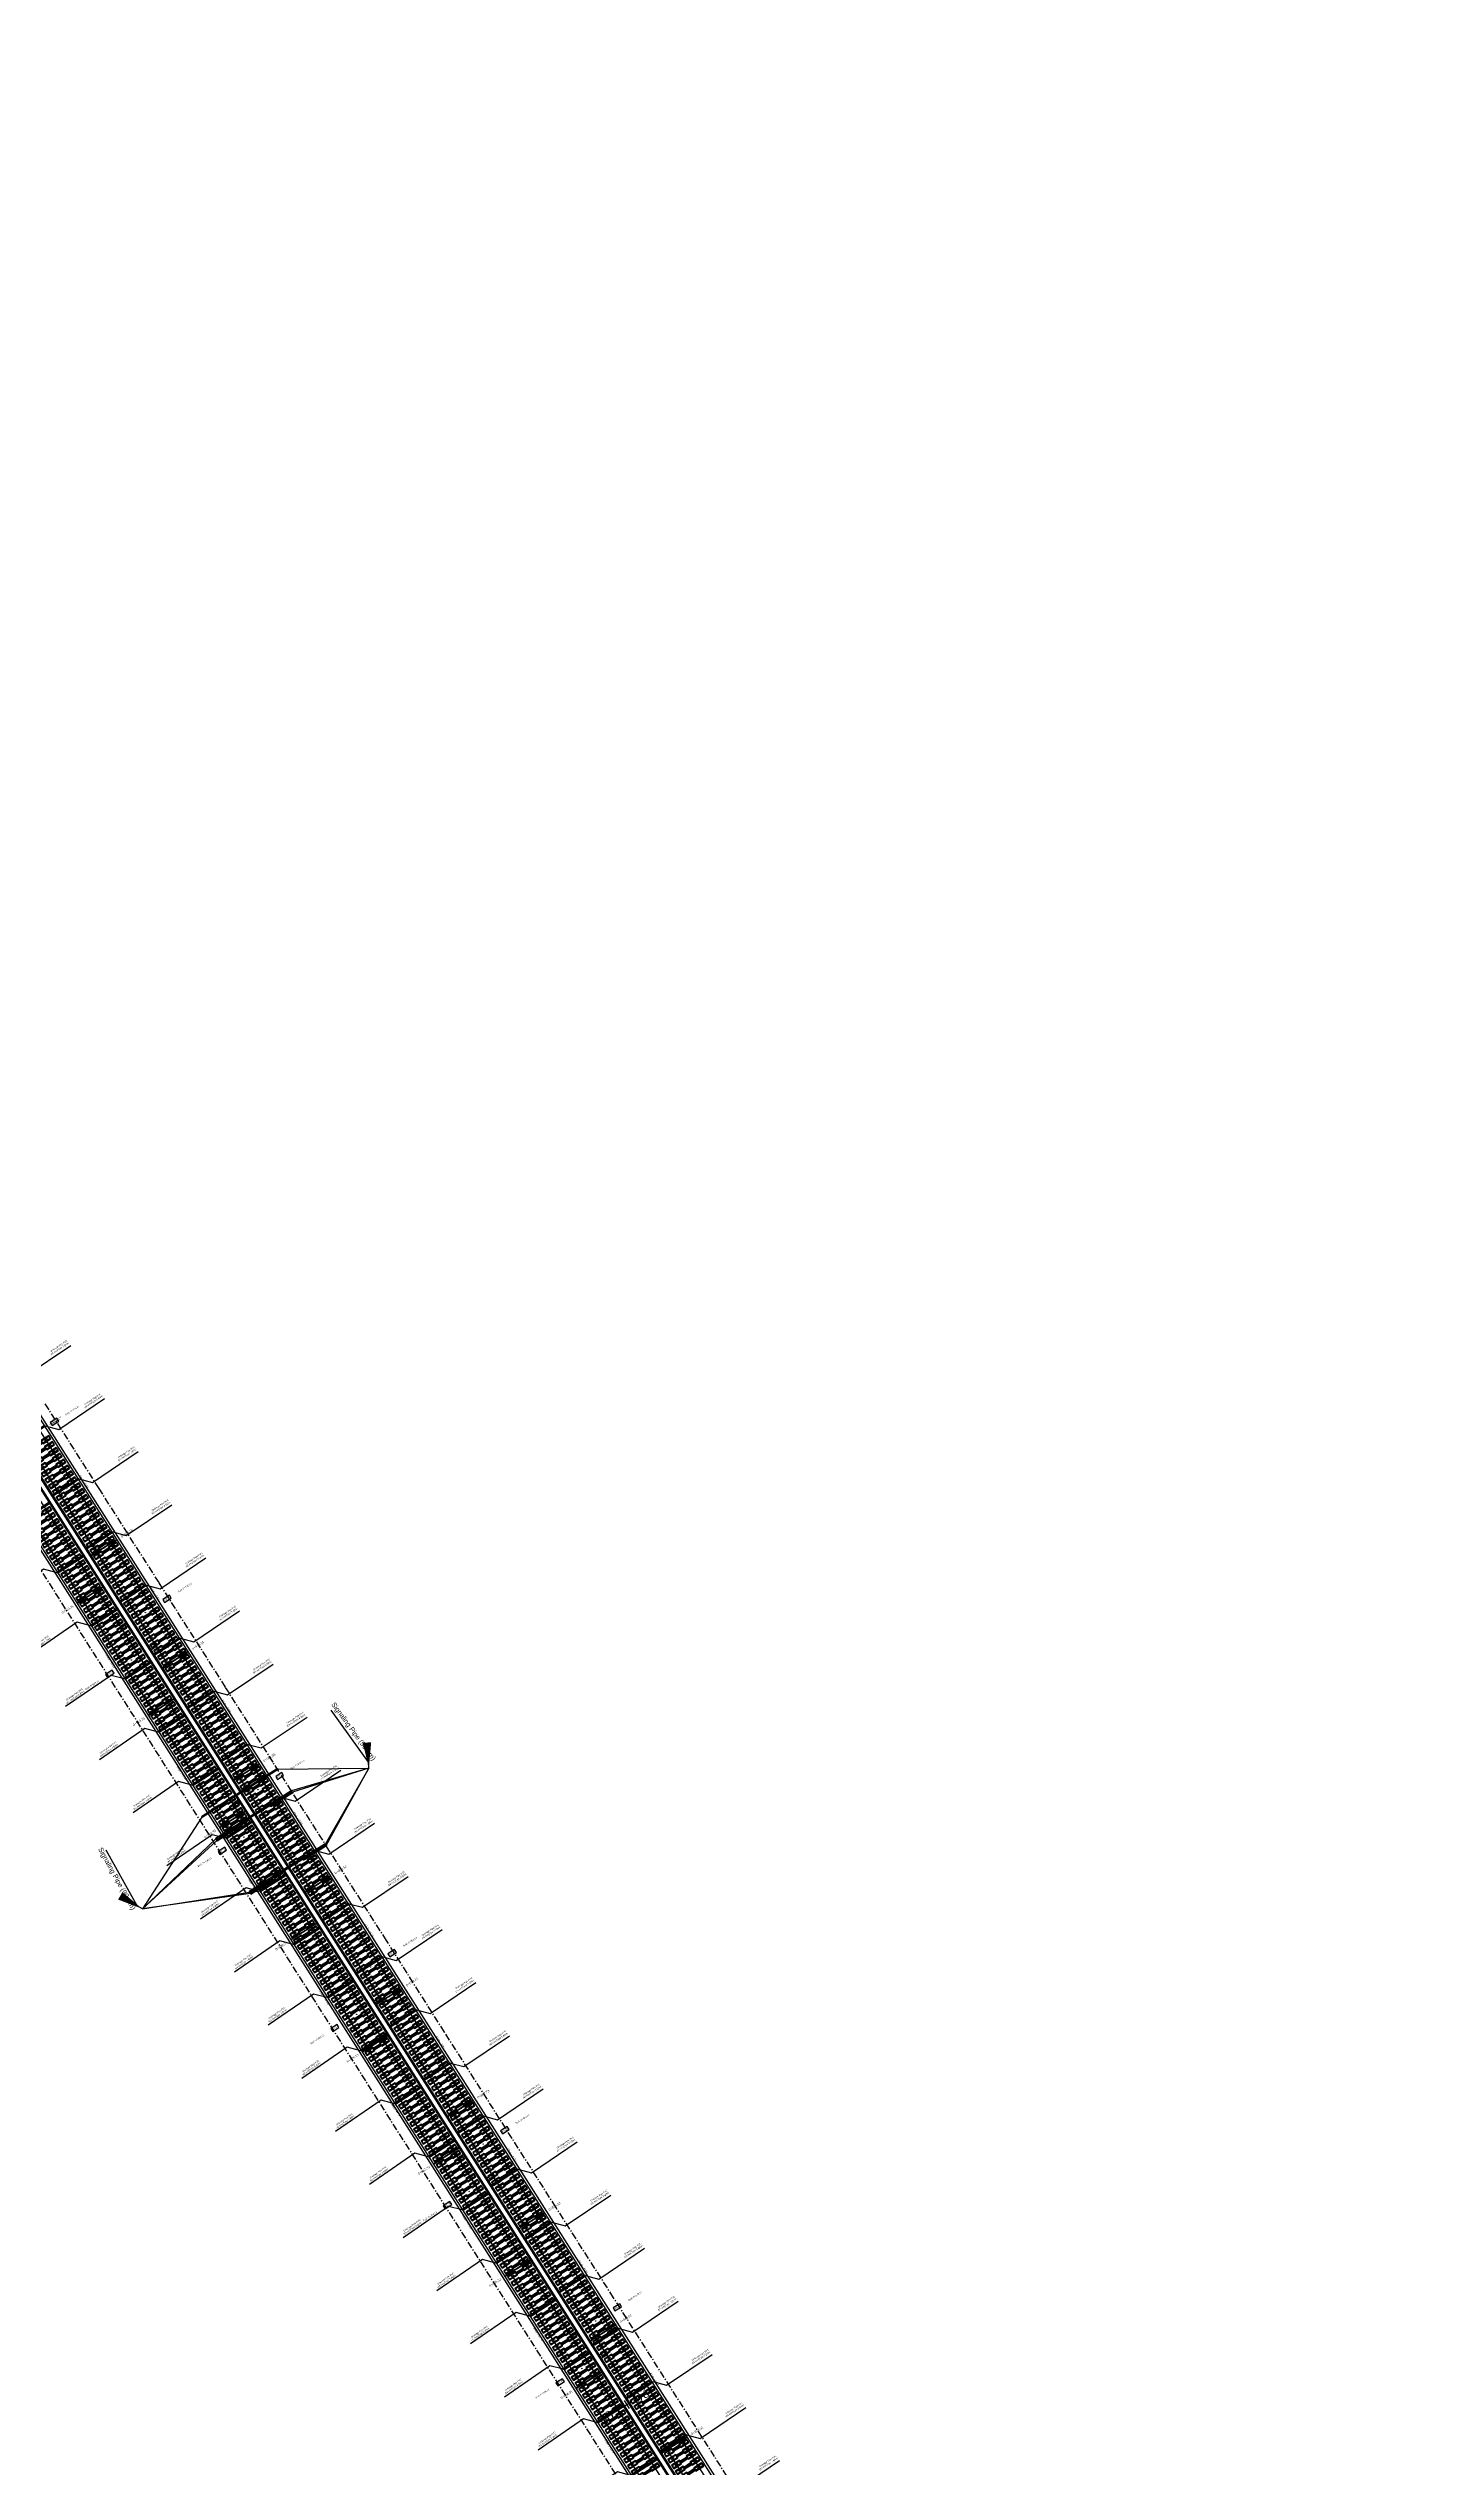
# Model space of a CAD drawing. Header units: metres. Extents: x 0 to 564365, y 0 to 3594889.
# Drawn here: x 563721.4 to 563840.5, y 3593939.5 to 3594147.1 of the extents above; entities that cross this region are included whole.
import ezdxf
from ezdxf.enums import TextEntityAlignment as Align

# ---------------------------------------------------------------- set-up
doc = ezdxf.new("R2010")
doc.units = ezdxf.units.M
for name, pattern in [('ACAD_ISO10W100', [18, 12, -3, 0, -3]), ('DASHED2', [0.375, 0.25, -0.125]), ('HIDDEN', [0.375, 0.25, -0.125])]:
    doc.linetypes.add(name, pattern=pattern)
for name, color, linetype in [('2d', 2, 'Continuous'), ('_flg-all slab', 7, 'Continuous'), ('_flg-Bar Divar', 11, 'ACAD_ISO10W100'), ('_flg-Por Konande-Devar', 230, 'Continuous'), ('_flg-por Konande-Vasat', 170, 'Continuous'), ('AG_JOOSH', 7, 'Continuous'), ('AG_Print', 7, 'Continuous'), ('AG_Slab', 7, 'Continuous'), ('C-ROAD-SAMP', 150, 'HIDDEN'), ('C-ROAD-STAN-MAJR', 11, 'Continuous'), ('E Pipe', 5, 'Continuous'), ('Km_Rail', 7, 'Continuous'), ('Km_Slab', 7, 'Continuous'), ('newSTALBL', 1, 'Continuous'), ('Number_Slab', 7, 'Continuous'), ('Rail', 1, 'Continuous'), ('Rail_Gap', 7, 'Continuous'), ('Signaling Pipe', 5, 'Continuous'), ('Travers', 7, 'Continuous')]:
    doc.layers.add(name, color=color, linetype=linetype)
doc.styles.add('ND', font='nashkh.shx', dxfattribs={"height": 3})
doc.styles.add('RS', font='ROMANS.SHX')
doc.styles.get("Standard").update_dxf_attribs({"font": 'romantic.ttf'})
doc.dimstyles.new('1.50', dxfattribs={"dimscale": 0, "dimtxt": 2.5, "dimasz": 2.2, "dimexe": 2, "dimexo": 2, "dimgap": 0.8, "dimtad": 1, "dimdec": 0, "dimlfac": 5, "dimdsep": 46, "dimtxsty": 'RS', "dimcen": 2.2, "dimclrd": 2, "dimclre": 2, "dimclrt": 2, "dimadec": 0, "dimazin": 0, "dimtfac": 1, "dimtdec": 0, "dimtmove": 2, "dimatfit": 3, "dimfxl": 3, "dimtolj": 1, "dimtzin": 0, "dimarcsym": 0})

# ---------------------------------------------------------------- blocks, each defined once
blk = doc.blocks.new('stalbl')
for p, q in [((0, 0.042), (0, -0.041)), ((0.042, 0), (-0.042, 0))]:
    blk.add_line(p, q)
blk.add_attdef('STAMAN', text='', height=0.0167).set_placement((-0.08, 0), align=Align.MIDDLE_RIGHT)
blk.add_attdef('STAPRE', text='', height=0.0167).set_placement((0.08, 0), align=Align.MIDDLE_LEFT)
blk = doc.blocks.new('AG_slab')
at = {"layer": 'AG_Slab', "color": 1}
for p, q in [((1.3, 0.015), (-1.3, 0.015)), ((1.3, -0.015), (-1.3, -0.015))]:
    blk.add_line(p, q, dxfattribs=at)
at = {"layer": 'AG_Slab', "color": 5}
for p, q in [((-1.3, -0.015), (-1.3, 0.015)), ((1.3, 0.015), (1.3, -0.015))]:
    blk.add_line(p, q, dxfattribs=at)
at = {"layer": 'AG_Slab', "color": 2, "linetype": 'DASHED2'}
blk.add_line((1.3, 0), (-1.3, 0), dxfattribs=at)
at = {"layer": 'AG_Slab', "color": 7}
blk.add_circle((0, 0), 0.03, dxfattribs=at)
blk = doc.blocks.new('AG_Joosh')
at = {"layer": 'AG_JOOSH', "color": 2}
for p, q in [((-0.701, 0.005), (-0.801, 0.005)), ((0.701, 0.005), (0.801, 0.005)), ((-0.701, -0.005), (-0.801, -0.005)), ((0.701, -0.005), (0.801, -0.005))]:
    blk.add_line(p, q, dxfattribs=at)
at = {"layer": 'AG_JOOSH', "color": 7}
blk.add_circle((0, 0), 0.0155, dxfattribs=at)
blk = doc.blocks.new('AG_t')
at = {"layer": 'Travers', "color": 3}
blk.add_lwpolyline([(-0.35, 0.17), (-1.15, 0.17), (-1.15, -0.17), (-0.35, -0.17), (-0.35, 0.17), (-0.38, 0.11), (-1.13, 0.11), (-1.15, 0.17), (-1.13, 0.11), (-1.13, -0.11), (-1.15, -0.17), (-1.13, -0.11), (-0.38, -0.11), (-0.35, -0.17), (-0.38, -0.11), (-0.38, 0.11), (-0.35, 0.17), (-0.35, 0.09), (0.35, 0.09), (0.35, 0.05), (-0.35, 0.05), (-0.35, 0), (0.35, 0), (0.35, -0.05), (-0.35, -0.05), (-0.35, -0.09), (0.35, -0.09), (0.35, -0.17), (1.15, -0.17), (1.15, 0.17), (0.35, 0.17), (0.35, -0.17), (0.38, -0.11), (0.38, 0.11), (0.35, 0.17), (0.38, 0.11), (1.13, 0.11), (1.15, 0.17), (1.13, 0.11), (1.13, -0.11), (1.15, -0.17), (1.13, -0.11), (0.38, -0.11)], dxfattribs=at)
for centre in [(-0.86, 0), (-0.65, 0), (0.65, 0), (0.86, 0)]:
    blk.add_circle(centre, 0.015, dxfattribs=at)
at = {"layer": 'Travers', "color": 7}
blk.add_circle((0, 0), 0.02, dxfattribs=at)
blk = doc.blocks.new('Drainage Pipe E')
at = {"color": 30, "true_color": 0xf26722}
for p, q in [((-0.87, 0.07), (0.85, 0.07)), ((-0.87, 0.07), (0.85, 0.07)), ((0.85, 0.07), (0.52, 0.12)), ((0.52, 0.12), (0.52, 0.07)), ((0.85, 0.07), (0.52, 0.12)), ((0.52, 0.12), (0.52, 0.07))]:
    blk.add_line(p, q, dxfattribs=at)
at = {"layer": '2d', "flags": 128}
blk.add_lwpolyline([(-1.35, 0), (-2.17, 0.89), (-6.92, 0.76)], dxfattribs=at)
at = {"layer": 'E Pipe', "color": 4}
for p, q in [((-1.3, 0.05), (1.29, 0.05)), ((-1.3, 0.05), (1.29, 0.05)), ((-1.31, -0.05), (1.3, -0.05)), ((-1.3, -0.06), (1.29, -0.05))]:
    blk.add_line(p, q, dxfattribs=at)
for centre in [(-1.29, 0), (-1.29, 0), (1.29, 0), (1.29, 0)]:
    blk.add_circle(centre, 0.0546, dxfattribs=at)
at = {"color": 30, "true_color": 0xf26722, "insert": (-0.16, 0.2), "char_height": 0.0993, "attachment_point": 1, "rotation": 0.0181}
blk.add_mtext_dynamic_manual_height_columns('2%', width=1.0082, gutter_width=1, heights=[0], dxfattribs=at)
at = {"layer": '2d', "insert": (-6.89, 0.17), "char_height": 0.141, "width": 2.1135, "attachment_point": 3, "rotation": 180.6503, "style": 'ND'}
blk.add_mtext('{\\f@Arial Unicode MS|b0|i0|c0|p34;Drainage Pipe PVC\\P(63 mm)Type 3 @6m}', dxfattribs=at)
blk = doc.blocks.new('_N-drainage pipe')
at = {"layer": '2d', "flags": 128}
blk.add_lwpolyline([(570000.68, 3594952.86), (569999.69, 3594952.17), (569999.2, 3594947.46)], dxfattribs=at)
at = {"layer": 'E Pipe', "color": 4}
for p, q in [((570000.74, 3594952.9), (570001.09, 3594955.47)), ((570000.74, 3594952.91), (570001.09, 3594955.46))]:
    blk.add_line(p, q, dxfattribs=at)
blk.add_lwpolyline([(570000.64, 3594952.92), (570000.98, 3594955.47)], close=True, dxfattribs=at)
for centre in [(570001.03, 3594955.47), (570001.03, 3594955.47), (570000.69, 3594952.92), (570000.69, 3594952.92)]:
    blk.add_circle(centre, 0.0544, dxfattribs=at)
at = {"layer": '2d', "insert": (569998.9, 3594949.57), "char_height": 0.1405, "width": 2.1055, "attachment_point": 3, "rotation": 84.2858, "style": 'ND'}
blk.add_mtext('{\\f@Arial Unicode MS|b0|i0|c0|p34;Drainage Pipe PVC\\P(63 mm)Type 3 @6m}', dxfattribs=at)
blk = doc.blocks.new('Signaling-P90')
for p, q in [((564576.2, 3601965.65), (564568.72, 3601963.81)), ((564576.22, 3601965.56), (564568.74, 3601963.72)), ((564576.21, 3601965.6), (564583.65, 3601963.18, 0)), ((564574.54, 3601962.95), (564569.25, 3601961.65)), ((564569.27, 3601961.56), (564574.56, 3601962.87)), ((564569.29, 3601961.5), (564571.46, 3601962.03)), ((564569.31, 3601961.41), (564571.48, 3601961.94)), ((564571.44, 3601962.19), (564576.73, 3601963.49)), ((564576.75, 3601963.41), (564571.46, 3601962.1)), ((564576.77, 3601963.34), (564574.6, 3601962.81)), ((564576.79, 3601963.25), (564574.62, 3601962.72)), ((564583.65, 3601963.18, 0), (564576.74, 3601963.45)), ((564583.65, 3601963.18, 0), (564576.78, 3601963.3)), ((564583.65, 3601963.18, 0), (564578.04, 3601958.21)), ((564578.07, 3601958.06), (564583.65, 3601963.18, 0)), ((564578.07, 3601958.06), (564583.65, 3601963.18, 0)), ((564561.37, 3601957.93), (564569.26, 3601961.61)), ((564561.37, 3601957.93), (564569.29, 3601961.45)), ((564570.59, 3601956.21), (564561.37, 3601957.93)), ((564570.59, 3601956.21), (564561.37, 3601957.93)), ((564561.37, 3601957.93), (564570.55, 3601956.36)), ((564572.73, 3601956.95), (564578.02, 3601958.25)), ((564578.05, 3601958.16), (564572.75, 3601956.86)), ((564578.06, 3601958.1), (564575.88, 3601957.56)), ((564578.08, 3601958.01), (564575.9, 3601957.47)), ((564575.83, 3601957.71), (564570.54, 3601956.41)), ((564570.56, 3601956.32), (564575.85, 3601957.62)), ((564570.57, 3601956.25), (564572.76, 3601956.79)), ((564570.6, 3601956.17), (564572.78, 3601956.7))]:
    blk.add_line(p, q)
blk.add_lwpolyline([(564568.73, 3601963.76), (564561.37, 3601957.93)])
for centre, major_axis, ratio in [((564576.21, 3601965.6), (0.0107, -0.0435), 0.134472), ((564571.45, 3601962.15), (0.0107, -0.0435), 0.259857), ((564574.61, 3601962.76), (0.0108, -0.0437), 0.140067), ((564576.74, 3601963.45), (0.0107, -0.0435), 0.134472), ((564576.78, 3601963.3), (0.0108, -0.0439), 0.169288), ((564578.04, 3601958.21), (0.0107, -0.0435), 0.134472), ((564578.07, 3601958.06), (0.0108, -0.0437), 0.165493), ((564575.89, 3601957.52), (0.0108, -0.0437), 0.250423)]:
    blk.add_ellipse(centre, major_axis=major_axis, ratio=ratio)
at = {"extrusion": (0, 0, -1)}
for centre, major_axis, ratio in [((564568.73, 3601963.76), (0.0107, -0.0435), 0.134472), ((564571.47, 3601961.99), (0.0108, -0.0437), 0.140067), ((564574.55, 3601962.91), (0.0107, -0.0435), 0.259857), ((564569.26, 3601961.61), (0.0107, -0.0435), 0.134472), ((564569.3, 3601961.45), (0.0108, -0.0439), 0.169288), ((564570.55, 3601956.36), (0.0107, -0.0435), 0.134472), ((564570.59, 3601956.21), (0.0108, -0.0437), 0.165493), ((564572.77, 3601956.75), (0.0108, -0.0437), 0.250423), ((564575.84, 3601957.67), (0.0107, -0.0435), 0.340439)]:
    blk.add_ellipse(centre, major_axis=major_axis, ratio=ratio, dxfattribs=at)
at = {"layer": 'C-ROAD-SAMP', "color": 150, "linetype": 'HIDDEN', "lineweight": -3}
for p, q in [((564576.74, 3601963.45), (564569.26, 3601961.61)), ((564569.29, 3601961.45), (564571.46, 3601961.99)), ((564576.78, 3601963.3), (564574.61, 3601962.76)), ((564570.55, 3601956.36), (564578.04, 3601958.21))]:
    blk.add_line(p, q, dxfattribs=at)
for points in [[(564576.21, 3601965.6), (564572.43, 3601964.67), (564568.73, 3601963.76)], [(564578.07, 3601958.06), (564575.89, 3601957.52)], [(564570.59, 3601956.21), (564572.77, 3601956.75)]]:
    blk.add_lwpolyline(points, dxfattribs=at)
at = {"layer": 'Signaling Pipe', "char_height": 0.4262, "width": 8.1574, "style": 'ND'}
for insert, attachment_point, rotation in [((564582.71, 3601969.52, 0), 1, 287.5334), ((564559.26, 3601963.98, 0), 7, 280.155)]:
    blk.add_mtext('{\\f@Arial Unicode MS|b0|i0|c0|p34;Signaling Pipe (90mm)}', dxfattribs=dict(at, insert=insert, attachment_point=attachment_point, rotation=rotation))
at = {"layer": 'Signaling Pipe'}
for points in [[(564583.65, 3601963.18, 0), (564583.78, 3601963.69, 0), (564582.17, 3601968.92, 0)], [(564561.37, 3601957.93), (564561.03, 3601958.32), (564560.02, 3601963.7)]]:
    blk.add_leader(points, dimstyle='1.50', override={"dimscale": 1}, dxfattribs=at)

msp = doc.modelspace()

# ---------------------------------------------------------------- linework, layer by layer
at = {"layer": '_flg-all slab', "linetype": 'Continuous', "lineweight": -3}
for p, q in [((563840.355, 3593841.38), (563319.954, 3594659.655)), ((563837.655, 3593839.663), (563317.254, 3594657.938)), ((563838.161, 3593839.985), (563317.76, 3594658.26)), ((563835.461, 3593838.268), (563315.06, 3594656.542))]:
    msp.add_line(p, q, dxfattribs=at)
at = {"layer": '_flg-Bar Divar', "lineweight": -3, "ltscale": 0.05}
for p, q in [((563834.533, 3593837.677), (563314.131, 3594655.952)), ((563725.777, 3594023.512, 1556.206), (563721.16, 3594030.773, 1556.206)), ((563730.928, 3594015.428, 1556.206), (563725.777, 3594023.512, 1556.206)), ((563736.632, 3594006.47, 1556.206), (563730.928, 3594015.428, 1556.206)), ((563740.719, 3594000.027, 1556.206), (563736.632, 3594006.47, 1556.206)), ((563745.52, 3593992.484, 1556.206), (563740.719, 3594000.027, 1556.206)), ((563750.456, 3593984.718, 1556.206), (563745.52, 3593992.484, 1556.206)), ((563755.438, 3593976.864, 1556.206), (563750.456, 3593984.718, 1556.206)), ((563760.168, 3593969.426, 1556.206), (563755.438, 3593976.864, 1556.206)), ((563764.995, 3593961.842, 1556.206), (563760.168, 3593969.426, 1556.206)), ((563769.957, 3593954.064, 1556.206), (563764.995, 3593961.842, 1556.206)), ((563774.838, 3593946.391, 1556.206), (563769.957, 3593954.064, 1556.206)), ((563779.681, 3593938.768, 1556.206), (563774.838, 3593946.391, 1556.206))]:
    msp.add_line(p, q, dxfattribs=at)
at = {"layer": '_flg-Por Konande-Devar', "linetype": 'Continuous', "lineweight": -3}
for p, q in [((563840.524, 3593841.488), (563320.123, 3594659.762)), ((563835.292, 3593838.16), (563314.891, 3594656.435))]:
    msp.add_line(p, q, dxfattribs=at)
at = {"layer": '_flg-por Konande-Vasat'}
for p, q in [((563837.739, 3593839.717), (563317.338, 3594657.991)), ((563838.077, 3593839.931), (563317.675, 3594658.206))]:
    msp.add_line(p, q, dxfattribs=at)
at = {"layer": 'Rail'}
for points in [[(563730.392, 3594013.262), (563720.732, 3594028.451)], [(563729.125, 3594012.456), (563719.465, 3594027.645)], [(563729.187, 3594009.194), (563719.527, 3594024.382)], [(563727.92, 3594008.388), (563718.26, 3594023.576)], [(563738.789, 3593997.259), (563729.13, 3594012.448)], [(563740.057, 3593998.065), (563730.397, 3594013.254)], [(563737.585, 3593993.191), (563727.925, 3594008.379)], [(563738.852, 3593993.997), (563729.192, 3594009.185)], [(563748.454, 3593982.062), (563738.795, 3593997.251)], [(563749.722, 3593982.868), (563740.062, 3593998.057)], [(563747.249, 3593977.994), (563737.59, 3593993.182)], [(563748.517, 3593978.8), (563738.857, 3593993.988)], [(563759.387, 3593967.671), (563749.727, 3593982.86)], [(563758.119, 3593966.865), (563748.46, 3593982.054)], [(563758.182, 3593963.603), (563748.522, 3593978.791)], [(563756.914, 3593962.797), (563747.255, 3593977.985)], [(563767.784, 3593951.668), (563758.125, 3593966.857)], [(563769.052, 3593952.474), (563759.392, 3593967.663)], [(563766.579, 3593947.6), (563756.92, 3593962.788)], [(563767.847, 3593948.406), (563758.187, 3593963.594)], [(563777.449, 3593936.471), (563767.79, 3593951.66)], [(563778.717, 3593937.277), (563769.057, 3593952.466)], [(563776.244, 3593932.403), (563766.585, 3593947.591)], [(563777.512, 3593933.209), (563767.852, 3593948.397)]]:
    msp.add_lwpolyline(points, dxfattribs=at)
at = {"layer": 'Rail_Gap', "color": 210}
for points in [[(563721.747, 3594028.924), (563722.319, 3594029.288), (563722.158, 3594029.541), (563721.586, 3594029.177)], [(563731.412, 3594013.727), (563731.984, 3594014.091), (563731.823, 3594014.344), (563731.251, 3594013.98)], [(563727.711, 3594011.373), (563728.259, 3594011.722), (563728.098, 3594011.975), (563727.55, 3594011.627)], [(563730.192, 3594009.649), (563730.794, 3594010.032), (563730.633, 3594010.285), (563730.031, 3594009.902)], [(563726.491, 3594007.295), (563727.069, 3594007.663), (563726.908, 3594007.917), (563726.33, 3594007.549)], [(563741.104, 3593998.547), (563741.622, 3593998.877), (563741.461, 3593999.13), (563740.943, 3593998.8)], [(563737.403, 3593996.194), (563737.897, 3593996.508), (563737.736, 3593996.761), (563737.242, 3593996.447)], [(563739.856, 3593994.452), (563740.459, 3593994.835), (563740.298, 3593995.088), (563739.695, 3593994.705)], [(563736.156, 3593992.098), (563736.734, 3593992.466), (563736.573, 3593992.72), (563735.995, 3593992.352)], [(563750.741, 3593983.333), (563751.314, 3593983.697), (563751.153, 3593983.95), (563750.58, 3593983.586)], [(563747.041, 3593980.979), (563747.589, 3593981.328), (563747.428, 3593981.581), (563746.88, 3593981.233)], [(563749.548, 3593979.272), (563750.097, 3593979.621), (563749.936, 3593979.874), (563749.387, 3593979.525)], [(563745.848, 3593976.919), (563746.372, 3593977.252), (563746.211, 3593977.505), (563745.687, 3593977.172)], [(563760.409, 3593968.138), (563760.976, 3593968.498), (563760.815, 3593968.751), (563760.248, 3593968.391)], [(563756.709, 3593965.784), (563757.251, 3593966.129), (563757.09, 3593966.382), (563756.548, 3593966.037)], [(563759.186, 3593964.058), (563759.789, 3593964.441), (563759.628, 3593964.694), (563759.025, 3593964.311)], [(563755.486, 3593961.704), (563756.064, 3593962.072), (563755.903, 3593962.326), (563755.325, 3593961.958)], [(563770.071, 3593952.939), (563770.644, 3593953.303), (563770.483, 3593953.556), (563769.91, 3593953.192)], [(563766.37, 3593950.585), (563766.919, 3593950.934), (563766.758, 3593951.187), (563766.209, 3593950.838)], [(563768.854, 3593948.863), (563769.451, 3593949.242), (563769.29, 3593949.495), (563768.693, 3593949.116)], [(563765.153, 3593946.509), (563765.726, 3593946.873), (563765.565, 3593947.127), (563764.992, 3593946.762)]]:
    msp.add_lwpolyline(points, close=True, dxfattribs=at)

# ---------------------------------------------------------------- block references
at = {"rotation": 310.4543852449801}
for p in [(-2541602.843, 1695189.265), (-2541599.945, 1695184.709), (-2541597.048, 1695180.152), (-2541594.15, 1695175.596), (-2541591.252, 1695171.039), (-2541588.354, 1695166.482), (-2541585.456, 1695161.926), (-2541582.558, 1695157.369), (-2541579.66, 1695152.813), (-2541576.763, 1695148.256), (-2541573.865, 1695143.7), (-2541570.967, 1695139.143), (-2541568.069, 1695134.586), (-2541565.171, 1695130.03), (-2541562.273, 1695125.473), (-2541559.375, 1695120.917), (-2541556.477, 1695116.36), (-2541553.58, 1695111.804), (-2541550.682, 1695107.247)]:
    msp.add_blockref('_N-drainage pipe', p, dxfattribs=at)
at = {"layer": '_flg-Por Konande-Devar', "color": 0, "rotation": 18.57015252715313}
msp.add_blockref('Signaling-P90', (1175661.804, -225.869), dxfattribs=at)
at = {"layer": 'AG_JOOSH', "rotation": 32.4552927846295}
for p in [(563729.761, 3594012.855), (563728.556, 3594008.787), (563739.426, 3593997.658), (563738.221, 3593993.59), (563749.091, 3593982.461), (563747.886, 3593978.393), (563758.756, 3593967.264), (563757.551, 3593963.196), (563768.421, 3593952.067), (563767.216, 3593947.999)]:
    msp.add_blockref('AG_Joosh', p, dxfattribs=at)
at = {"layer": 'AG_Print'}
for p, rotation in [((563720.582, 3594027.288), 32.4552927846295), ((563720.904, 3594026.782), 32.4552927846295), ((563721.226, 3594026.276), 32.4552927846295), ((563721.548, 3594025.77), 32.4552927846295), ((563721.87, 3594025.263), 32.4552927846295), ((563722.192, 3594024.757), 32.4552927846295), ((563722.514, 3594024.251), 32.4552927846295), ((563722.836, 3594023.744), 32.45529278939575), ((563723.158, 3594023.238), 32.4552927846295), ((563723.48, 3594022.732), 32.4552927846295), ((563723.802, 3594022.226), 32.4552927846295), ((563724.124, 3594021.719), 32.4552927846295), ((563720.665, 3594021.195), 32.4552927846295), ((563720.987, 3594020.689), 32.45529278939575), ((563721.309, 3594020.182), 32.4552927846295), ((563721.631, 3594019.676), 32.4552927846295), ((563724.446, 3594021.213), 32.4552927846295), ((563724.767, 3594020.707), 32.4552927846295), ((563725.089, 3594020.2), 32.4552927846295), ((563725.411, 3594019.694), 32.4552927846295), ((563721.953, 3594019.17), 32.4552927846295), ((563722.275, 3594018.663), 32.4552927846295), ((563722.597, 3594018.157), 32.4552927846295), ((563722.919, 3594017.651), 32.4552927846295), ((563723.241, 3594017.145), 32.4552927846295), ((563725.733, 3594019.188), 32.45529278939575), ((563726.055, 3594018.682), 32.4552927846295), ((563726.377, 3594018.175), 32.4552927846295), ((563726.699, 3594017.669), 32.4552927846295), ((563727.021, 3594017.163), 32.4552927846295), ((563723.563, 3594016.638), 32.4552927846295), ((563723.885, 3594016.132), 32.45529278939575), ((563724.207, 3594015.626), 32.4552927846295), ((563724.528, 3594015.119), 32.4552927846295), ((563727.343, 3594016.656), 32.4552927846295), ((563727.665, 3594016.15), 32.4552927846295), ((563727.987, 3594015.644), 32.45529278939575), ((563728.309, 3594015.138), 32.4552927846295), ((563724.85, 3594014.613), 32.4552927846295), ((563725.172, 3594014.107), 32.4552927846295), ((563725.494, 3594013.601), 32.4552927846295), ((563725.816, 3594013.094), 32.4552927846295), ((563728.631, 3594014.631), 32.45529278939575), ((563728.953, 3594014.125), 32.4552927846295), ((563729.275, 3594013.619), 32.4552927846295), ((563729.597, 3594013.112), 32.4552927846295), ((563726.138, 3594012.588), 32.4552927846295), ((563726.46, 3594012.082), 32.4552927846295), ((563726.782, 3594011.575), 32.45529278939575), ((563727.104, 3594011.069), 32.4552927846295), ((563729.925, 3594012.598), 32.4552927846295), ((563730.247, 3594012.091), 32.4552927846295), ((563730.569, 3594011.585), 32.4552927846295), ((563730.891, 3594011.079), 32.4552927846295), ((563727.426, 3594010.563), 32.4552927846295), ((563727.748, 3594010.057), 32.4552927846295), ((563728.07, 3594009.55), 32.4552927846295), ((563728.392, 3594009.044), 32.4552927846295), ((563731.213, 3594010.573), 32.4552927846295), ((563731.535, 3594010.066), 32.45529278939575), ((563731.857, 3594009.56), 32.4552927846295), ((563732.179, 3594009.054), 32.4552927846295), ((563728.72, 3594008.529), 32.4552927846295), ((563729.042, 3594008.023), 32.4552927846295), ((563729.364, 3594007.517), 32.4552927846295), ((563729.686, 3594007.01), 32.45529278939575), ((563732.5, 3594008.547), 32.4552927846295), ((563732.822, 3594008.041), 32.4552927846295), ((563733.144, 3594007.535), 32.4552927846295), ((563733.466, 3594007.029), 32.4552927846295), ((563730.008, 3594006.504), 32.4552927846295), ((563730.33, 3594005.998), 32.4552927846295), ((563730.652, 3594005.492), 32.4552927846295), ((563730.974, 3594004.985), 32.4552927846295), ((563733.788, 3594006.522), 32.4552927846295), ((563734.11, 3594006.016), 32.4552927846295), ((563734.432, 3594005.51), 32.45529278939575), ((563734.754, 3594005.003), 32.4552927846295), ((563731.296, 3594004.479), 32.4552927846295), ((563731.618, 3594003.973), 32.4552927846295), ((563731.94, 3594003.466), 32.4552927846295), ((563732.261, 3594002.96), 32.4552927846295), ((563735.076, 3594004.497), 32.4552927846295), ((563735.398, 3594003.991), 32.4552927846295), ((563735.72, 3594003.485), 32.4552927846295), ((563736.042, 3594002.978), 32.4552927846295), ((563732.583, 3594002.454), 32.45529278939575), ((563732.905, 3594001.948), 32.4552927846295), ((563733.227, 3594001.441), 32.4552927846295), ((563733.549, 3594000.935), 32.4552927846295), ((563736.364, 3594002.472), 32.4552927846295), ((563736.686, 3594001.966), 32.45529278939575), ((563737.008, 3594001.459), 32.4552927846295), ((563737.33, 3594000.953), 32.4552927846295), ((563733.871, 3594000.429), 32.4552927846295), ((563734.193, 3593999.922), 32.4552927846295), ((563734.515, 3593999.416), 32.4552927846295), ((563734.837, 3593998.91), 32.45529278939575), ((563737.652, 3594000.447), 32.4552927846295), ((563737.974, 3593999.941), 32.4552927846295), ((563738.296, 3593999.434), 32.4552927846295), ((563738.618, 3593998.928), 32.4552927846295), ((563735.159, 3593998.404), 32.4552927846295), ((563735.481, 3593997.897), 32.45529278939575), ((563735.803, 3593997.391), 32.4552927846295), ((563736.125, 3593996.885), 32.4552927846295), ((563736.447, 3593996.378), 32.4552927846295), ((563738.94, 3593998.422), 32.4552927846295), ((563739.262, 3593997.915), 32.4552927846295), ((563739.59, 3593997.401), 32.4552927846295), ((563739.912, 3593996.894), 32.4552927846295), ((563740.233, 3593996.388), 32.45529278939575), ((563736.769, 3593995.872), 32.4552927846295), ((563737.091, 3593995.366), 32.4552927846295), ((563737.413, 3593994.86), 32.4552927846295), ((563737.735, 3593994.353), 32.45529278939575), ((563740.555, 3593995.882), 32.4552927846295), ((563740.877, 3593995.375), 32.4552927846295), ((563741.199, 3593994.869), 32.4552927846295), ((563741.521, 3593994.363), 32.4552927846295), ((563738.057, 3593993.847), 32.4552927846295), ((563738.385, 3593993.332), 32.45529278939575), ((563738.707, 3593992.826), 32.4552927846295), ((563739.029, 3593992.32), 32.4552927846295), ((563741.843, 3593993.857), 32.4552927846295), ((563742.165, 3593993.35), 32.4552927846295), ((563742.487, 3593992.844), 32.45529278939575), ((563742.809, 3593992.338), 32.4552927846295), ((563739.351, 3593991.813), 32.4552927846295), ((563739.673, 3593991.307), 32.4552927846295), ((563739.994, 3593990.801), 32.4552927846295), ((563740.316, 3593990.295), 32.4552927846295), ((563743.131, 3593991.831), 32.45529278939575), ((563743.453, 3593991.325), 32.4552927846295), ((563743.775, 3593990.819), 32.4552927846295), ((563744.097, 3593990.313), 32.4552927846295), ((563740.638, 3593989.788), 32.4552927846295), ((563740.96, 3593989.282), 32.4552927846295), ((563741.282, 3593988.776), 32.45529278939575), ((563741.604, 3593988.269), 32.4552927846295), ((563744.419, 3593989.806), 32.4552927846295), ((563744.741, 3593989.3), 32.4552927846295), ((563745.063, 3593988.794), 32.4552927846295), ((563745.385, 3593988.287), 32.45529278939575), ((563741.926, 3593987.763), 32.4552927846295), ((563742.248, 3593987.257), 32.4552927846295), ((563742.57, 3593986.751), 32.4552927846295), ((563742.892, 3593986.244), 32.4552927846295), ((563745.707, 3593987.781), 32.4552927846295), ((563746.029, 3593987.275), 32.4552927846295), ((563746.351, 3593986.769), 32.4552927846295), ((563746.673, 3593986.262), 32.4552927846295), ((563743.214, 3593985.738), 32.4552927846295), ((563743.536, 3593985.232), 32.45529278939575), ((563743.858, 3593984.725), 32.4552927846295), ((563744.18, 3593984.219), 32.45529278939575), ((563746.995, 3593985.756), 32.4552927846295), ((563747.317, 3593985.25), 32.4552927846295), ((563747.639, 3593984.743), 32.4552927846295), ((563747.961, 3593984.237), 32.4552927846295), ((563744.502, 3593983.713), 32.4552927846295), ((563744.824, 3593983.207), 32.4552927846295), ((563745.146, 3593982.7), 32.4552927846295), ((563745.468, 3593982.194), 32.4552927846295), ((563748.283, 3593983.731), 32.45529278939575), ((563748.605, 3593983.225), 32.4552927846295), ((563748.927, 3593982.718), 32.4552927846295), ((563749.254, 3593982.204), 32.4552927846295), ((563745.79, 3593981.688), 32.4552927846295), ((563746.112, 3593981.181), 32.4552927846295), ((563746.434, 3593980.675), 32.45529278939575), ((563746.756, 3593980.169), 32.4552927846295), ((563749.576, 3593981.697), 32.4552927846295), ((563749.898, 3593981.191), 32.4552927846295), ((563750.22, 3593980.685), 32.4552927846295), ((563750.542, 3593980.178), 32.4552927846295), ((563747.078, 3593979.663), 32.4552927846295), ((563747.4, 3593979.156), 32.4552927846295), ((563747.722, 3593978.65), 32.4552927846295), ((563748.049, 3593978.135), 32.4552927846295), ((563750.864, 3593979.672), 32.4552927846295), ((563751.186, 3593979.166), 32.45529278939575), ((563751.508, 3593978.66), 32.4552927846295), ((563751.83, 3593978.153), 32.4552927846295), ((563748.371, 3593977.629), 32.4552927846295), ((563748.693, 3593977.123), 32.4552927846295), ((563749.015, 3593976.616), 32.4552927846295), ((563749.337, 3593976.11), 32.45529278939575), ((563749.659, 3593975.604), 32.4552927846295), ((563752.152, 3593977.647), 32.4552927846295), ((563752.474, 3593977.141), 32.4552927846295), ((563752.796, 3593976.634), 32.4552927846295), ((563753.118, 3593976.128), 32.4552927846295), ((563753.44, 3593975.622), 32.4552927846295), ((563749.981, 3593975.098), 32.45529278939575), ((563750.303, 3593974.591), 32.4552927846295), ((563750.625, 3593974.085), 32.4552927846295), ((563750.947, 3593973.579), 32.4552927846295), ((563753.762, 3593975.116), 32.4552927846295), ((563754.084, 3593974.609), 32.45529278939575), ((563754.406, 3593974.103), 32.4552927846295), ((563754.728, 3593973.597), 32.4552927846295), ((563751.269, 3593973.072), 32.4552927846295), ((563751.591, 3593972.566), 32.4552927846295), ((563751.913, 3593972.06), 32.4552927846295), ((563752.235, 3593971.554), 32.45529278939575), ((563755.05, 3593973.09), 32.4552927846295), ((563755.372, 3593972.584), 32.4552927846295), ((563755.694, 3593972.078), 32.4552927846295), ((563756.016, 3593971.572), 32.4552927846295), ((563752.557, 3593971.047), 32.4552927846295), ((563752.879, 3593970.541), 32.4552927846295), ((563753.201, 3593970.035), 32.4552927846295), ((563753.523, 3593969.528), 32.4552927846295), ((563756.338, 3593971.065), 32.4552927846295), ((563756.66, 3593970.559), 32.4552927846295), ((563756.982, 3593970.053), 32.45529278939575), ((563757.304, 3593969.546), 32.4552927846295), ((563753.845, 3593969.022), 32.4552927846295), ((563754.167, 3593968.516), 32.4552927846295), ((563754.489, 3593968.01), 32.4552927846295), ((563754.811, 3593967.503), 32.4552927846295), ((563757.626, 3593969.04), 32.4552927846295), ((563757.948, 3593968.534), 32.4552927846295), ((563758.27, 3593968.028), 32.4552927846295), ((563758.592, 3593967.521), 32.4552927846295), ((563755.133, 3593966.997), 32.45529278939575), ((563755.455, 3593966.491), 32.4552927846295), ((563755.777, 3593965.984), 32.4552927846295), ((563756.099, 3593965.478), 32.4552927846295), ((563758.919, 3593967.007), 32.4552927846295), ((563759.241, 3593966.5), 32.4552927846295), ((563759.563, 3593965.994), 32.4552927846295), ((563759.885, 3593965.488), 32.45529278939575), ((563756.421, 3593964.972), 32.4552927846295), ((563756.743, 3593964.466), 32.4552927846295), ((563757.065, 3593963.959), 32.4552927846295), ((563757.387, 3593963.453), 32.4552927846295), ((563760.207, 3593964.981), 32.4552927846295), ((563760.529, 3593964.475), 32.4552927846295), ((563760.851, 3593963.969), 32.4552927846295), ((563761.173, 3593963.463), 32.4552927846295), ((563757.714, 3593962.938), 32.4552927846295), ((563758.036, 3593962.432), 32.45529278939575), ((563758.358, 3593961.926), 32.4552927846295), ((563758.68, 3593961.419), 32.45529278939575), ((563761.495, 3593962.956), 32.4552927846295), ((563761.817, 3593962.45), 32.4552927846295), ((563762.139, 3593961.944), 32.4552927846295), ((563762.461, 3593961.437), 32.4552927846295), ((563759.002, 3593960.913), 32.4552927846295), ((563759.324, 3593960.407), 32.4552927846295), ((563759.646, 3593959.9), 32.4552927846295), ((563759.968, 3593959.394), 32.4552927846295), ((563762.783, 3593960.931), 32.45529278939575), ((563763.105, 3593960.425), 32.4552927846295), ((563763.427, 3593959.919), 32.4552927846295), ((563763.749, 3593959.412), 32.4552927846295), ((563760.29, 3593958.888), 32.4552927846295), ((563760.612, 3593958.382), 32.4552927846295), ((563760.934, 3593957.875), 32.45529278939575), ((563761.256, 3593957.369), 32.4552927846295), ((563764.071, 3593958.906), 32.4552927846295), ((563764.393, 3593958.4), 32.4552927846295), ((563764.715, 3593957.893), 32.4552927846295), ((563765.037, 3593957.387), 32.45529278939575), ((563761.578, 3593956.863), 32.4552927846295), ((563761.9, 3593956.356), 32.4552927846295), ((563762.222, 3593955.85), 32.4552927846295), ((563762.544, 3593955.344), 32.4552927846295), ((563765.359, 3593956.881), 32.4552927846295), ((563765.681, 3593956.375), 32.45529278939575), ((563766.003, 3593955.868), 32.4552927846295), ((563766.325, 3593955.362), 32.4552927846295), ((563766.647, 3593954.856), 32.4552927846295), ((563762.866, 3593954.838), 32.4552927846295), ((563763.188, 3593954.331), 32.45529278939575), ((563763.51, 3593953.825), 32.4552927846295), ((563763.832, 3593953.319), 32.45529278939575), ((563764.154, 3593952.812), 32.4552927846295), ((563766.969, 3593954.349), 32.4552927846295), ((563767.291, 3593953.843), 32.4552927846295), ((563767.613, 3593953.337), 32.4552927846295), ((563767.935, 3593952.831), 32.45529278939575), ((563764.476, 3593952.306), 32.4552927846295), ((563764.798, 3593951.8), 32.4552927846295), ((563765.12, 3593951.294), 32.4552927846295), ((563765.442, 3593950.787), 32.4552927846295), ((563768.257, 3593952.324), 32.4552927846295), ((563768.584, 3593951.81), 32.45529278939575), ((563768.906, 3593951.303), 32.4552927846295), ((563769.228, 3593950.797), 32.4552927846295), ((563765.764, 3593950.281), 32.4552927846295), ((563766.086, 3593949.775), 32.45529278939575), ((563766.408, 3593949.268), 32.4552927846295), ((563766.73, 3593948.762), 32.4552927846295), ((563769.55, 3593950.291), 32.4552927846295), ((563769.872, 3593949.784), 32.4552927846295), ((563770.194, 3593949.278), 32.4552927846295), ((563770.516, 3593948.772), 32.4552927846295), ((563767.052, 3593948.256), 32.4552927846295), ((563767.379, 3593947.741), 32.4552927846295), ((563767.701, 3593947.235), 32.4552927846295), ((563768.023, 3593946.729), 32.4552927846295), ((563770.838, 3593948.266), 32.4552927846295), ((563771.16, 3593947.759), 32.4552927846295), ((563771.482, 3593947.253), 32.45529278939575), ((563771.804, 3593946.747), 32.4552927846295), ((563768.345, 3593946.222), 32.4552927846295), ((563768.667, 3593945.716), 32.4552927846295), ((563768.989, 3593945.21), 32.4552927846295), ((563769.311, 3593944.703), 32.4552927846295), ((563772.126, 3593946.24), 32.4552927846295), ((563772.448, 3593945.734), 32.4552927846295), ((563772.77, 3593945.228), 32.4552927846295), ((563773.092, 3593944.722), 32.4552927846295), ((563769.633, 3593944.197), 32.45529278939575), ((563769.955, 3593943.691), 32.4552927846295), ((563770.277, 3593943.185), 32.4552927846295), ((563770.599, 3593942.678), 32.4552927846295), ((563773.414, 3593944.215), 32.4552927846295), ((563773.736, 3593943.709), 32.45529278939575), ((563774.058, 3593943.203), 32.4552927846295), ((563774.38, 3593942.696), 32.45529278939575), ((563770.921, 3593942.172), 32.4552927846295), ((563771.243, 3593941.666), 32.4552927846295), ((563771.565, 3593941.159), 32.4552927846295), ((563771.887, 3593940.653), 32.45529278939575), ((563774.702, 3593942.19), 32.4552927846295), ((563775.024, 3593941.684), 32.4552927846295), ((563775.346, 3593941.178), 32.4552927846295), ((563775.668, 3593940.671), 32.4552927846295), ((563772.209, 3593940.147), 32.4552927846295), ((563772.531, 3593939.641), 32.45529278939575), ((563772.853, 3593939.134), 32.4552927846295), ((563775.99, 3593940.165), 32.4552927846295), ((563776.312, 3593939.659), 32.4552927846295), ((563776.634, 3593939.152), 32.45529278939575)]:
    msp.add_blockref('AG_t', p, dxfattribs=dict(at, rotation=rotation))
at = {"layer": 'AG_Slab'}
for p, rotation in [((563726.215, 3594018.431), 32.45529277986325), ((563725.01, 3594014.362), 32.4552927846295), ((563732.336, 3594008.806), 32.4552927846295), ((563731.131, 3594004.738), 32.4552927846295), ((563738.457, 3593999.181), 32.45529277986325), ((563737.252, 3593995.113), 32.4552927846295), ((563744.578, 3593989.556), 32.4552927846295), ((563743.373, 3593985.488), 32.4552927846295), ((563750.699, 3593979.932), 32.45529277986325), ((563749.494, 3593975.863), 32.4552927846295), ((563756.821, 3593970.307), 32.4552927846295), ((563755.616, 3593966.238), 32.4552927846295), ((563762.942, 3593960.682), 32.45529277986325), ((563761.737, 3593956.614), 32.45529277986325), ((563769.063, 3593951.057), 32.4552927846295), ((563767.858, 3593946.989), 32.4552927846295), ((563775.184, 3593941.432), 32.45529277986325)]:
    msp.add_blockref('AG_slab', p, dxfattribs=dict(at, rotation=rotation))
at = {"layer": 'C-ROAD-STAN-MAJR', "color": 11, "linetype": 'Continuous', "lineweight": -3, "xscale": 0.9962075155305835, "yscale": 0.9962075155305835, "zscale": 0.9962075155305835, "rotation": 212.4552858197466}
for p in [(563717.124, 3594032.726), (563720.022, 3594028.169), (563722.919, 3594023.613), (563725.817, 3594019.056), (563728.715, 3594014.499), (563731.613, 3594009.943), (563734.511, 3594005.386), (563737.409, 3594000.83), (563740.307, 3593996.273), (563743.204, 3593991.717), (563746.102, 3593987.16), (563749, 3593982.603), (563751.898, 3593978.047), (563754.796, 3593973.49), (563757.694, 3593968.934), (563760.592, 3593964.377), (563763.489, 3593959.821), (563766.387, 3593955.264), (563769.285, 3593950.707), (563772.183, 3593946.151), (563775.081, 3593941.594), (563777.979, 3593937.038)]:
    msp.add_blockref('Drainage Pipe E', p, dxfattribs=at)
at = {"layer": 'newSTALBL'}
ref = msp.add_blockref('stalbl', (563771.099, 3593944.914), dxfattribs=dict(at, xscale=10, yscale=10, zscale=10, rotation=212.4634002966061))
ref.add_attrib('STAMAN', '26', dxfattribs={"height": 0.833, "rotation": 212.4634}).set_placement((563771.584, 3593945.716), align=Align.RIGHT)
ref.add_attrib('STAPRE', '500', (563770.166, 3593944.814), dxfattribs={"height": 0.833, "rotation": 212.4634})

# ---------------------------------------------------------------- texts
at = {"layer": 'Km_Rail', "color": 1}
for s, p in [('Rail: 0+936.16', (563723.471, 3594030.199)), ('Rail: 0+918.15', (563733.136, 3594015.002)), ('Rail: 0+918.15', (563725.181, 3594006.64)), ('Rail: 0+900.14', (563742.801, 3593999.805)), ('Rail: 0+900.14', (563734.846, 3593991.443)), ('Rail: 0+882.13', (563752.466, 3593984.608)), ('Rail: 0+882.13', (563744.511, 3593976.246)), ('Rail: 0+864.12', (563762.131, 3593969.411)), ('Rail: 0+864.12', (563754.175, 3593961.049)), ('Rail: 0+846.11', (563771.796, 3593954.213)), ('Rail: 0+846.11', (563763.84, 3593945.852))]:
    msp.add_text(s, height=0.15, rotation=32.45529, dxfattribs=at).set_placement(p, align=Align.MIDDLE_CENTER)
at = {"layer": 'Km_Slab', "color": 11}
for s, p in [('0+936.17', (563722.035, 3594029.29)), ('0+924.76', (563728.156, 3594019.665)), ('0+924.76', (563723.069, 3594013.128)), ('0+913.35', (563734.277, 3594010.04)), ('0+913.35', (563729.19, 3594003.503)), ('0+901.95', (563740.398, 3594000.415)), ('0+901.95', (563735.311, 3593993.878)), ('0+890.54', (563746.519, 3593990.791)), ('0+890.54', (563741.433, 3593984.254)), ('0+879.13', (563752.64, 3593981.166)), ('0+879.13', (563747.554, 3593974.629)), ('0+867.73', (563758.761, 3593971.541)), ('0+867.73', (563753.675, 3593965.004)), ('0+856.32', (563764.882, 3593961.916)), ('0+856.32', (563759.796, 3593955.379)), ('0+844.91', (563771.003, 3593952.291)), ('0+844.91', (563765.917, 3593945.755)), ('0+833.51', (563777.125, 3593942.667))]:
    msp.add_text(s, height=0.2, rotation=32.45529, dxfattribs=at).set_placement(p, align=Align.MIDDLE_CENTER)
at = {"layer": 'Number_Slab', "color": 230}
for s, rotation, p in [('Slab : E82', 302.45529, (563724.462, 3594024.075)), ('Slab : E81', 302.4553, (563730.583, 3594014.45)), ('Slab : W81', 302.45529, (563726.763, 3594008.718)), ('Slab : E80', 302.45529, (563736.705, 3594004.825)), ('Slab : W80', 302.45529, (563732.884, 3593999.093)), ('Slab : E79', 302.4553, (563742.826, 3593995.201)), ('Slab : W79', 302.45529, (563739.005, 3593989.469)), ('Slab : E78', 302.45529, (563748.947, 3593985.576)), ('Slab : W78', 302.45529, (563745.126, 3593979.844)), ('Slab : E77', 302.4553, (563755.068, 3593975.951)), ('Slab : W77', 302.4553, (563751.247, 3593970.219)), ('Slab : E76', 302.45529, (563761.189, 3593966.326)), ('Slab : W76', 302.45529, (563757.368, 3593960.594)), ('Slab : E75', 302.45529, (563767.31, 3593956.701)), ('Slab : W75', 302.4553, (563763.489, 3593950.969)), ('Slab : E74', 302.45529, (563773.431, 3593947.077)), ('Slab : W74', 302.45529, (563769.61, 3593941.345))]:
    msp.add_text(s, height=0.2, rotation=rotation, dxfattribs=at).set_placement(p, align=Align.MIDDLE_CENTER)
at = {"layer": 'Rail_Gap', "color": 200}
for s, p in [('ER53', (563721.952, 3594029.233)), ('ER52', (563731.617, 3594014.036)), ('EL52', (563727.905, 3594011.674)), ('WR53', (563730.412, 3594009.967)), ('WL53', (563726.7, 3594007.606)), ('ER51', (563741.282, 3593998.839)), ('EL51', (563737.569, 3593996.477)), ('WR52', (563740.077, 3593994.77)), ('WL52', (563736.365, 3593992.409)), ('ER50', (563750.947, 3593983.642)), ('EL50', (563747.234, 3593981.28)), ('WR51', (563749.742, 3593979.573)), ('WL51', (563746.029, 3593977.212)), ('ER49', (563760.612, 3593968.445)), ('EL49', (563756.899, 3593966.083)), ('WR50', (563759.407, 3593964.376)), ('WL50', (563755.694, 3593962.015)), ('ER48', (563770.277, 3593953.248)), ('EL48', (563766.564, 3593950.886)), ('WR49', (563769.072, 3593949.179)), ('WL49', (563765.359, 3593946.818))]:
    msp.add_text(s, height=0.15, rotation=32.45529, dxfattribs=at).set_placement(p, align=Align.MIDDLE_CENTER)

doc.saveas('drawing.dxf')
